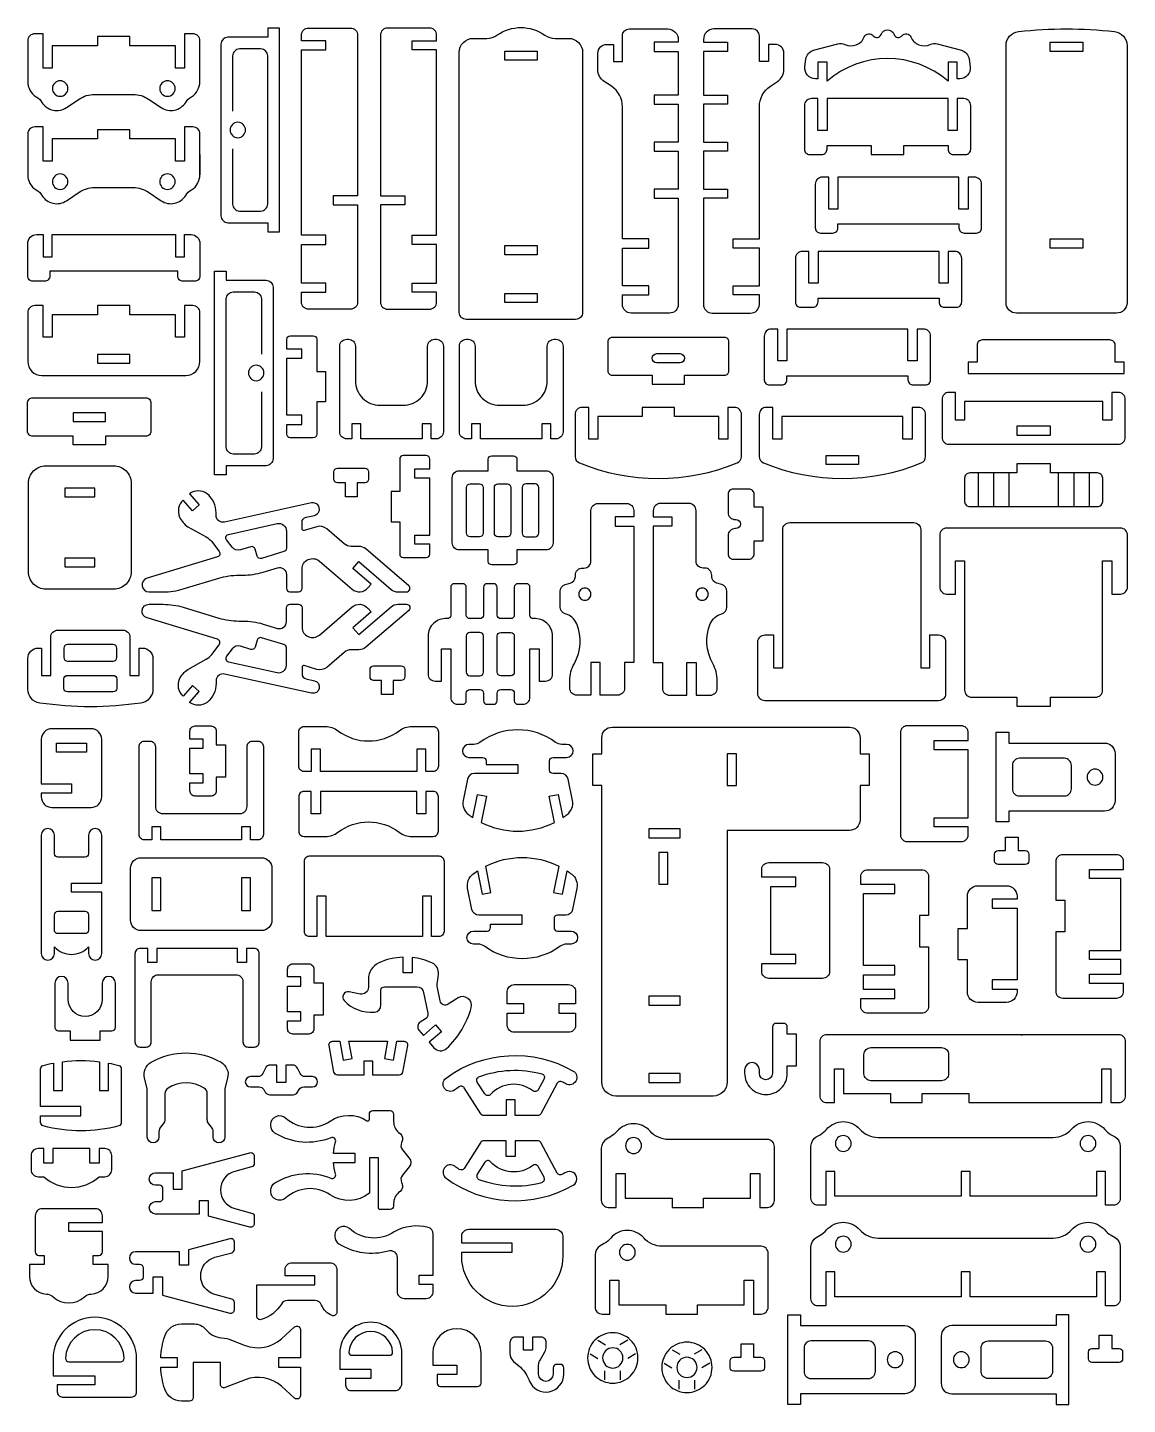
# Model space of a CAD drawing. Extents: x 647.7 to 708.1, y -25.2 to 50.4.
import ezdxf

# ---------------------------------------------------------------- set-up
doc = ezdxf.new("R2010")
doc.units = 0
doc.header["$MEASUREMENT"] = 0
doc.layers.get('DEFPOINTS').update_dxf_attribs({"color": 1, "linetype": 'CONTINUOUS'})
doc.layers.add('KONTUR', color=20, linetype='CONTINUOUS')

msp = doc.modelspace()

# ---------------------------------------------------------------- linework, layer by layer
at = {"layer": 'DEFPOINTS'}
msp.add_lwpolyline([(648.471, 31.306), (656.387, 31.306, 0.414214), (657.156, 32.076), (657.156, 34.757, 0.414214), (656.771, 35.141), (656.317, 35.141), (656.317, 33.416), (655.817, 33.416), (655.817, 34.641), (653.317, 34.641), (653.317, 35.141), (651.541, 35.141), (651.541, 34.641), (649.041, 34.641), (649.041, 33.416), (648.541, 33.416), (648.541, 35.141), (648.086, 35.141, 0.414214), (647.702, 34.757), (647.702, 32.076, 0.414214)], format="xyb", close=True, dxfattribs=at)
at = {"layer": 'KONTUR'}
for points in [[(654.334, 46.478), (655.031, 46.013, 0.422185), (656.379, 46.302, -0.11659), (656.694, 46.613, 0.261966), (657.156, 47.434), (657.156, 49.68, 0.414214), (656.771, 50.065), (656.317, 50.065), (656.317, 48.185), (655.817, 48.185), (655.817, 49.41), (653.317, 49.41), (653.317, 49.91), (651.541, 49.91), (651.541, 49.41), (649.041, 49.41), (649.041, 48.185), (648.541, 48.185), (648.541, 50.065), (648.086, 50.065, 0.414214), (647.702, 49.68), (647.702, 47.434, 0.261966), (648.164, 46.613, -0.11659), (648.479, 46.302, 0.422185), (649.827, 46.013), (650.524, 46.478, -0.147995), (651.377, 46.736), (653.481, 46.736, -0.147995)], [(658.312, 49.491), (658.312, 40.079, 0.414214), (658.697, 39.695), (660.878, 39.695), (660.878, 39.195), (661.519, 39.195), (661.519, 50.375), (660.878, 50.375), (660.878, 49.875), (658.697, 49.875, 0.414214)], [(662.734, 39.004), (662.734, 49.185), (664.072, 49.185), (664.072, 49.685), (662.734, 49.685), (662.734, 49.994, -0.414214), (663.119, 50.379), (665.433, 50.379, -0.414214), (665.818, 49.994), (665.818, 41.179), (664.48, 41.179), (664.48, 40.679), (665.818, 40.679), (665.818, 35.334, -0.414214), (665.433, 34.95), (663.119, 34.95, -0.414214), (662.734, 35.334), (662.734, 35.876), (664.072, 35.876), (664.072, 36.376), (662.734, 36.376), (662.734, 38.504), (664.072, 38.504), (664.072, 39.004)], [(670.156, 39.004), (670.156, 49.185), (668.818, 49.185), (668.818, 49.685), (670.156, 49.685), (670.156, 49.994, 0.414214), (669.771, 50.379), (667.457, 50.379, 0.414214), (667.072, 49.994), (667.072, 41.179), (668.41, 41.179), (668.41, 40.679), (667.072, 40.679), (667.072, 35.334, 0.414214), (667.457, 34.95), (669.771, 34.95, 0.414214), (670.156, 35.334), (670.156, 35.876), (668.818, 35.876), (668.818, 36.376), (670.156, 36.376), (670.156, 38.504), (668.818, 38.504), (668.818, 39.004)], [(671.783, 34.386, -0.414214), (671.398, 34.77), (671.398, 49.045, -0.414214), (672.168, 49.815), (672.916, 49.815, 0.155074), (673.471, 49.991, -0.31779), (676.101, 49.991, 0.155074), (676.657, 49.815), (677.405, 49.815, -0.414214), (678.174, 49.045), (678.174, 34.77, -0.414214), (677.79, 34.386)], [(679.861, 49.482), (679.86, 48.537), (680.36, 48.537), (680.36, 49.949, -0.414214), (680.745, 50.333), (682.852, 50.333, -0.414214), (683.428, 49.756), (683.428, 49.6), (682.109, 49.6), (682.109, 49.1), (683.428, 49.1), (683.428, 46.697), (682.109, 46.697), (682.109, 46.197), (683.428, 46.197), (683.428, 44.121), (682.109, 44.121), (682.109, 43.621), (683.428, 43.621), (683.428, 41.545), (682.109, 41.545), (682.109, 41.045), (683.428, 41.045), (683.428, 35.21, -0.414214), (682.948, 34.73), (680.841, 34.73, -0.414214), (680.36, 35.21), (680.36, 35.737), (681.805, 35.737), (681.805, 36.237), (680.36, 36.237), (680.36, 38.305), (681.805, 38.305), (681.805, 38.805), (680.36, 38.805), (680.36, 46.063, 0.252072), (679.755, 47.186), (679.357, 47.449, -0.252072), (679.011, 48.091), (679.011, 49.002, -0.414214), (679.492, 49.482)], [(688.376, 49.482), (688.377, 48.537), (687.877, 48.537), (687.877, 49.949, 0.414214), (687.492, 50.333), (685.386, 50.333, 0.414214), (684.809, 49.756), (684.809, 49.6), (686.128, 49.6), (686.128, 49.1), (684.809, 49.1), (684.809, 46.697), (686.128, 46.697), (686.128, 46.197), (684.809, 46.197), (684.809, 44.121), (686.128, 44.121), (686.128, 43.621), (684.809, 43.621), (684.809, 41.545), (686.128, 41.545), (686.128, 41.045), (684.809, 41.045), (684.809, 35.21, 0.414214), (685.289, 34.73), (687.396, 34.73, 0.414214), (687.877, 35.21), (687.877, 35.737), (686.432, 35.737), (686.432, 36.237), (687.877, 36.237), (687.877, 38.305), (686.432, 38.305), (686.432, 38.805), (687.877, 38.805), (687.877, 46.063, -0.252072), (688.482, 47.186), (688.88, 47.449, 0.252072), (689.226, 48.091), (689.226, 49.002, 0.414214), (688.745, 49.482)], [(694.559, 50.027, -0.687577), (695.277, 50.027, 0.578369), (695.706, 49.96, -0.567962), (696.197, 49.89, 0.425793), (697.254, 49.482, -0.176453), (697.648, 49.517), (698.975, 49.161, -0.304748), (699.398, 48.676), (699.453, 48.243, -0.451549), (698.881, 47.594), (698.741, 47.594), (698.741, 48.502), (698.241, 48.502), (698.241, 47.461, 0.37485), (691.595, 47.461), (691.595, 48.502), (691.095, 48.502), (691.095, 47.594), (690.955, 47.594, -0.451549), (690.382, 48.243), (690.437, 48.676, -0.304748), (690.86, 49.161), (692.188, 49.517, -0.176453), (692.581, 49.482, 0.425793), (693.639, 49.89, -0.567962), (694.13, 49.96, 0.578369)], [(702.001, 34.73, -0.414214), (701.424, 35.306), (701.424, 49.423, -0.382343), (702.109, 50.188, -0.055069), (707.386, 50.188, -0.382343), (708.07, 49.423), (708.07, 35.306, -0.414214), (707.493, 34.73)], [(649.482, 47.487, 0.414214), (649.056, 47.061, 0.414214), (649.482, 46.635, 0.414214), (649.909, 47.061, 0.414214)], [(655.375, 47.487, 0.414214), (654.949, 47.061, 0.414214), (655.375, 46.635, 0.414214), (655.802, 47.061, 0.414214)], [(691.095, 44.759), (691.095, 46.508), (690.735, 46.508, 0.414214), (690.35, 46.124), (690.35, 43.729, 0.414214), (690.638, 43.44), (691.306, 43.44, 0.414214), (691.595, 43.729), (691.595, 43.94), (694.025, 43.94), (694.025, 43.44), (695.81, 43.44), (695.81, 43.94), (698.241, 43.94), (698.241, 43.729, 0.414214), (698.529, 43.44), (699.197, 43.44, 0.414214), (699.486, 43.729), (699.486, 46.124, 0.414214), (699.101, 46.508), (698.741, 46.508), (698.741, 44.759), (698.241, 44.759), (698.241, 46.508), (691.595, 46.508), (691.595, 44.759)], [(654.334, 41.365), (655.031, 40.901, 0.422185), (656.379, 41.19, -0.11659), (656.694, 41.5, 0.261966), (657.156, 42.322), (657.156, 44.568, 0.414214), (656.771, 44.953), (656.317, 44.953), (656.317, 43.073), (655.817, 43.073), (655.817, 44.298), (653.317, 44.298), (653.317, 44.798), (651.541, 44.798), (651.541, 44.298), (649.041, 44.298), (649.041, 43.073), (648.541, 43.073), (648.541, 44.953), (648.086, 44.953, 0.414214), (647.702, 44.568), (647.702, 42.322, 0.261966), (648.164, 41.5, -0.11659), (648.479, 41.19, 0.422185), (649.827, 40.901), (650.524, 41.365, -0.147995), (651.377, 41.624), (653.481, 41.624, -0.147995)], [(659.239, 45.211, 0.414214), (658.812, 44.785, 0.414214), (659.239, 44.359, 0.414214), (659.665, 44.785, 0.414214)], [(649.482, 42.375, 0.414214), (649.056, 41.949, 0.414214), (649.482, 41.522, 0.414214), (649.909, 41.949, 0.414214)], [(655.375, 42.375, 0.414214), (654.949, 41.949, 0.414214), (655.375, 41.522, 0.414214), (655.802, 41.949, 0.414214)], [(691.693, 40.446), (691.693, 42.195), (691.333, 42.195, 0.414214), (690.948, 41.81), (690.948, 39.415, 0.414214), (691.237, 39.127), (691.904, 39.127, 0.414214), (692.193, 39.415), (692.193, 39.627), (698.839, 39.627), (698.839, 39.415, 0.414214), (699.128, 39.127), (699.795, 39.127, 0.414214), (700.084, 39.415), (700.084, 41.81, 0.414214), (699.699, 42.195), (699.339, 42.195), (699.339, 40.446), (698.839, 40.446), (698.839, 42.195), (692.193, 42.195), (692.193, 40.446)], [(648.628, 36.483), (647.99, 36.483, -0.414214), (647.702, 36.771), (647.702, 38.559, -0.414214), (648.183, 39.039), (648.541, 39.039), (648.541, 37.814), (649.041, 37.814), (649.041, 39.039), (655.817, 39.039), (655.817, 37.814), (656.317, 37.814), (656.317, 39.039), (656.675, 39.039, -0.414214), (657.156, 38.559), (657.156, 36.771, -0.414214), (656.867, 36.483), (656.23, 36.483, -0.414214), (655.941, 36.771), (655.941, 37.035), (648.917, 37.035), (648.917, 36.771, -0.414214)], [(690.602, 36.374), (690.602, 38.123), (690.242, 38.123, 0.414214), (689.857, 37.738), (689.857, 35.343, 0.414214), (690.145, 35.055), (690.813, 35.055, 0.414214), (691.102, 35.343), (691.102, 35.555), (697.748, 35.555), (697.748, 35.343, 0.414214), (698.037, 35.055), (698.704, 35.055, 0.414214), (698.993, 35.343), (698.993, 37.738, 0.414214), (698.608, 38.123), (698.248, 38.123), (698.248, 36.374), (697.748, 36.374), (697.748, 38.123), (691.102, 38.123), (691.102, 36.374)], [(661.172, 36.153), (661.172, 26.742, -0.414214), (660.788, 26.357), (658.607, 26.357), (658.607, 25.857), (657.966, 25.857), (657.966, 37.037), (658.607, 37.037), (658.607, 36.537), (660.788, 36.537, -0.414214)], [(661.925, 32.252), (662.75, 32.252), (662.75, 32.752), (661.925, 32.752), (661.925, 33.294, -0.414214), (662.117, 33.486), (663.384, 33.486, -0.414214), (663.576, 33.294), (663.576, 31.52), (664.052, 31.52), (664.052, 29.855), (663.576, 29.855), (663.576, 28.082, -0.414214), (663.384, 27.889), (662.117, 27.889, -0.414214), (661.925, 28.082), (661.925, 28.623), (662.75, 28.623), (662.75, 29.123), (661.925, 29.123)], [(664.833, 32.915, -0.414214), (665.218, 33.3), (665.313, 33.3, -0.414214), (665.698, 32.915), (665.698, 31.016, 0.414214), (667.044, 29.67), (668.315, 29.67, 0.414214), (669.661, 31.016), (669.661, 32.915, -0.414214), (670.046, 33.3), (670.141, 33.3, -0.414214), (670.526, 32.915), (670.526, 28.215, -0.414214), (670.141, 27.831), (669.861, 27.831), (669.861, 28.657), (669.361, 28.657), (669.361, 27.831), (665.998, 27.831), (665.998, 28.657), (665.498, 28.657), (665.498, 27.831), (665.218, 27.831, -0.414214), (664.833, 28.215)], [(671.404, 32.915, -0.414214), (671.788, 33.3), (671.884, 33.3, -0.414214), (672.268, 32.915), (672.268, 31.016, 0.414214), (673.614, 29.67), (674.885, 29.67, 0.414214), (676.231, 31.016), (676.231, 32.915, -0.414214), (676.616, 33.3), (676.711, 33.3, -0.414214), (677.096, 32.915), (677.096, 28.215, -0.414214), (676.711, 27.831), (676.431, 27.831), (676.431, 28.657), (675.931, 28.657), (675.931, 27.831), (672.569, 27.831), (672.569, 28.657), (672.069, 28.657), (672.069, 27.831), (671.788, 27.831, -0.414214), (671.404, 28.215)], [(679.559, 31.558, 0.414214), (679.79, 31.328), (681.99, 31.328), (681.99, 30.828), (683.775, 30.828), (683.775, 31.328), (685.975, 31.328, 0.414214), (686.206, 31.558), (686.206, 33.165, 0.414214), (685.975, 33.396), (679.79, 33.396, 0.414214), (679.559, 33.165)], [(688.892, 32.108), (688.892, 33.857), (688.532, 33.857, 0.414214), (688.148, 33.473), (688.148, 31.078, 0.414214), (688.436, 30.789), (689.104, 30.789, 0.414214), (689.392, 31.078), (689.392, 31.289), (696.039, 31.289), (696.039, 31.078, 0.414214), (696.327, 30.789), (696.995, 30.789, 0.414214), (697.283, 31.078), (697.283, 33.473, 0.414214), (696.899, 33.857), (696.539, 33.857), (696.539, 32.108), (696.039, 32.108), (696.039, 33.857), (689.392, 33.857), (689.392, 32.108)], [(682.24, 32.506), (683.525, 32.506, -1), (683.525, 32.006), (682.24, 32.006, -1)], [(699.835, 32.045), (699.336, 32.045), (699.336, 31.41), (707.917, 31.41), (707.917, 32.045), (707.417, 32.045), (707.417, 32.969, 0.414214), (707.128, 33.257), (700.124, 33.257, 0.414214), (699.836, 32.969)], [(660.246, 31.873, 0.414214), (659.82, 31.447, 0.414214), (660.246, 31.021, 0.414214), (660.673, 31.447, 0.414214)], [(698.293, 27.531), (707.587, 27.531, 0.414214), (707.972, 27.916), (707.972, 29.994, 0.414214), (707.587, 30.378), (707.231, 30.378), (707.231, 28.852), (706.731, 28.852), (706.731, 29.878), (699.149, 29.878), (699.149, 28.852), (698.649, 28.852), (698.649, 30.378), (698.293, 30.378, 0.414214), (697.908, 29.994), (697.908, 27.916, 0.414214)], [(651.966, 27.494), (650.19, 27.494), (650.19, 27.969), (647.979, 27.969, -0.414214), (647.691, 28.258), (647.691, 29.796, -0.414214), (647.979, 30.085), (654.178, 30.085, -0.414214), (654.466, 29.796), (654.466, 28.258, -0.414214), (654.178, 27.969), (651.966, 27.969)], [(683.222, 29.053), (683.222, 29.553), (681.436, 29.553), (681.436, 29.053), (679.006, 29.053), (679.006, 27.804), (678.506, 27.804), (678.506, 29.553), (678.146, 29.553, 0.414214), (677.761, 29.168), (677.761, 26.861, 0.305092), (678.001, 26.505, 0.195594), (686.657, 26.505, 0.305092), (686.897, 26.861), (686.897, 29.168, 0.414214), (686.512, 29.553), (686.152, 29.553), (686.152, 27.804), (685.652, 27.804), (685.652, 29.053)], [(688.11, 26.505, 0.195594), (696.767, 26.505, 0.305092), (697.006, 26.861), (697.006, 29.168, 0.414214), (696.622, 29.553), (696.262, 29.553), (696.262, 27.804), (695.762, 27.804), (695.762, 29.053), (689.115, 29.053), (689.115, 27.804), (688.615, 27.804), (688.615, 29.553), (688.255, 29.553, 0.414214), (687.871, 29.168), (687.871, 26.861, 0.305092)], [(669.778, 25.678), (668.952, 25.678), (668.952, 26.178), (669.778, 26.178), (669.778, 26.719, 0.414214), (669.586, 26.912), (668.319, 26.912, 0.414214), (668.127, 26.719), (668.127, 24.946), (667.651, 24.946), (667.651, 23.281), (668.127, 23.281), (668.127, 21.507, 0.414214), (668.319, 21.315), (669.586, 21.315, 0.414214), (669.778, 21.507), (669.778, 22.049), (668.952, 22.049), (668.952, 22.549), (669.778, 22.549)], [(673.184, 20.912, -0.414214), (672.992, 21.104), (672.992, 21.731), (671.398, 21.731, -0.414214), (671.013, 22.115), (671.013, 25.698, -0.414214), (671.398, 26.083), (672.992, 26.083), (672.992, 26.709, -0.414214), (673.184, 26.902), (674.376, 26.902, -0.414214), (674.569, 26.709), (674.569, 26.083), (676.163, 26.083, -0.414214), (676.548, 25.698), (676.548, 22.115, -0.414214), (676.163, 21.731), (674.569, 21.731), (674.569, 21.104, -0.414214), (674.376, 20.912)], [(706.442, 24.108, 0.414214), (706.731, 24.397), (706.731, 25.667, 0.414214), (706.442, 25.956), (703.868, 25.956), (703.868, 26.456), (702.012, 26.456), (702.012, 25.956), (699.438, 25.956, 0.414214), (699.149, 25.667), (699.149, 24.397, 0.414214), (699.438, 24.108)], [(652.422, 26.351, -0.414214), (653.384, 25.389), (653.384, 20.541, -0.414214), (652.422, 19.58), (648.703, 19.58, -0.414214), (647.741, 20.541), (647.741, 25.389, -0.414214), (648.703, 26.351)], [(665.788, 25.417), (665.788, 24.65), (665.146, 24.65), (665.146, 25.417), (664.707, 25.417, -0.414214), (664.515, 25.609), (664.515, 26.023, -0.414214), (664.707, 26.215), (666.227, 26.215, -0.414214), (666.419, 26.023), (666.419, 25.609, -0.414214), (666.227, 25.417)], [(658.043, 23.766, 0.224783), (657.549, 24.815, 0.332024), (656.59, 24.815), (657.12, 24.213), (656.745, 23.883), (656.232, 24.464, 0.318462), (656.04, 23.535, 0.133666), (656.488, 23.007), (657.506, 22.446, -0.10459), (657.807, 22.186), (658.214, 21.652, -0.522753), (658.116, 21.351), (654.255, 20.182, 0.862777), (654.366, 19.429), (655.131, 19.429, 0.073666), (656.246, 19.594), (658.187, 20.182, -0.073666), (659.302, 20.347), (659.512, 20.347, 0.073666), (660.627, 20.512), (661.413, 20.75, -0.503235), (661.909, 20.382), (661.909, 19.621, 0.414214), (662.101, 19.429), (662.57, 19.429, 0.414214), (662.763, 19.621), (662.763, 20.68, -0.640772), (663.715, 21.118), (665.512, 19.578, 0.414214), (666.383, 19.645), (666.559, 19.85), (665.552, 20.714), (665.877, 21.094), (667.657, 19.568, 0.179039), (668.033, 19.429), (668.497, 19.429, 0.696297), (668.622, 19.767), (666.264, 21.789, 0.179039), (665.888, 21.928), (665.455, 21.928, -0.179039), (665.079, 22.067), (664.118, 22.891, 0.256082), (663.575, 23.005), (662.887, 22.796, -0.503235), (662.763, 22.888), (662.763, 23.247, -0.35181), (662.989, 23.529), (663.443, 23.629, 1), (663.291, 24.314), (658.511, 23.256, -0.479498), (658.043, 23.632)], [(671.8, 25.166, -0.414214), (671.993, 25.358), (672.513, 25.358, -0.414214), (672.706, 25.166), (672.706, 22.648, -0.414214), (672.513, 22.456), (671.993, 22.456, -0.414214), (671.8, 22.648)], [(673.328, 22.648), (673.328, 25.166, -0.414214), (673.52, 25.358), (674.041, 25.358, -0.414214), (674.233, 25.166), (674.233, 22.648, -0.414214), (674.041, 22.456), (673.52, 22.456, -0.414214)], [(675.76, 25.166, 0.414214), (675.568, 25.358), (675.047, 25.358, 0.414214), (674.855, 25.166), (674.855, 22.648, 0.414214), (675.047, 22.456), (675.568, 22.456, 0.414214), (675.76, 22.648)], [(686.543, 22.901, 0.414214), (686.159, 22.516), (686.159, 21.515, 0.414214), (686.447, 21.227), (687.302, 21.227, 0.414214), (687.59, 21.515), (687.59, 22.223), (688.09, 22.223), (688.09, 24.079), (687.59, 24.079), (687.59, 24.787, 0.414214), (687.302, 25.075), (686.447, 25.075, 0.414214), (686.159, 24.787), (686.159, 23.786, 0.414214), (686.543, 23.401), (686.587, 23.401, -1), (686.587, 22.901)], [(676.936, 19.461, -0.339454), (677.221, 19.833), (677.49, 19.905, 0.339454), (677.775, 20.276), (677.775, 20.351, -0.414214), (678.16, 20.736), (678.248, 20.736, 0.414214), (678.633, 21.121), (678.633, 23.896, -0.414214), (679.017, 24.281), (680.596, 24.281, -0.414214), (680.98, 23.896), (680.98, 23.54), (679.954, 23.54), (679.954, 23.04), (680.98, 23.04), (680.98, 15.561), (680.48, 15.561), (680.48, 14.145, -0.414214), (680.096, 13.76), (679.133, 13.76), (679.133, 15.561), (678.633, 15.561), (678.633, 13.76), (677.855, 13.76, -0.414214), (677.47, 14.145), (677.47, 14.555, -0.129433), (677.719, 15.502, 0.231132), (677.851, 17.669, 0.231026), (677.218, 18.227, -0.33747), (676.936, 18.598)], [(686.099, 19.461, 0.339454), (685.814, 19.833), (685.545, 19.905, -0.339454), (685.26, 20.276), (685.26, 20.351, 0.414214), (684.876, 20.736), (684.787, 20.736, -0.414214), (684.402, 21.121), (684.402, 23.896, 0.414214), (684.018, 24.281), (682.44, 24.281, 0.414214), (682.055, 23.896), (682.055, 23.54), (683.081, 23.54), (683.081, 23.04), (682.055, 23.04), (682.055, 15.561), (682.555, 15.561), (682.555, 14.145, 0.414214), (682.94, 13.76), (683.902, 13.76), (683.902, 15.561), (684.402, 15.561), (684.402, 13.76), (685.181, 13.76, 0.414214), (685.565, 14.145), (685.565, 14.555, 0.129433), (685.316, 15.502, -0.231132), (685.184, 17.669, -0.231026), (685.817, 18.227, 0.33747), (686.099, 18.598)], [(658.726, 22.586), (661.395, 23.176, -0.479498), (661.909, 22.763), (661.909, 21.823, -0.330464), (661.772, 21.639), (660.541, 21.266, -0.414214), (660.301, 21.394), (660.185, 21.777, 0.414214), (659.945, 21.905), (659.378, 21.734, -0.313411), (658.919, 21.882), (658.615, 22.282, -0.547347)], [(698.107, 16.683), (698.107, 13.836, -0.414214), (697.723, 13.451), (688.179, 13.451, -0.414214), (687.794, 13.836), (687.794, 16.683, -0.414214), (688.179, 17.068), (688.66, 17.068), (688.66, 15.252), (689.16, 15.252), (689.16, 22.846, -0.414214), (689.545, 23.23), (696.357, 23.23, -0.414214), (696.741, 22.846), (696.741, 15.252), (697.241, 15.252), (697.241, 17.068), (697.723, 17.068, -0.414214)], [(703.864, 13.149), (703.864, 13.649), (706.342, 13.649, 0.414214), (706.727, 14.033), (706.727, 21.127), (707.227, 21.127), (707.227, 19.311), (707.708, 19.311, 0.414214), (708.093, 19.696), (708.093, 22.543, 0.414214), (707.708, 22.928), (698.164, 22.928, 0.414214), (697.78, 22.543), (697.78, 19.696, 0.414214), (698.164, 19.311), (698.646, 19.311), (698.646, 21.127), (699.146, 21.127), (699.146, 14.033, 0.414214), (699.53, 13.649), (702.009, 13.649), (702.009, 13.149)], [(671.978, 17.962, -0.414214), (671.786, 18.154), (671.786, 19.687, 0.414214), (671.593, 19.879), (671.12, 19.879, 0.414214), (670.928, 19.687), (670.928, 18.151, -0.437062), (670.721, 17.959, 0.437062), (669.685, 17), (669.685, 14.914, 0.414214), (670.069, 14.53), (670.428, 14.53), (670.428, 16.294), (670.928, 16.294), (670.928, 13.641, 0.414214), (671.313, 13.256), (671.593, 13.256, 0.414214), (671.786, 13.448), (671.786, 13.873, -0.414214), (671.978, 14.066), (672.532, 14.066, -0.414214), (672.725, 13.873), (672.725, 13.448, 0.414214), (672.917, 13.256), (673.291, 13.256, 0.414214), (673.484, 13.448), (673.484, 13.873, -0.414214), (673.676, 14.066), (674.23, 14.066, -0.414214), (674.422, 13.873), (674.422, 13.448, 0.414214), (674.615, 13.256), (674.896, 13.256, 0.414214), (675.28, 13.641), (675.28, 16.294), (675.78, 16.294), (675.78, 14.53), (676.139, 14.53, 0.414214), (676.523, 14.914), (676.523, 17, 0.437062), (675.487, 17.959, -0.437062), (675.28, 18.151), (675.28, 19.687, 0.414214), (675.088, 19.879), (674.615, 19.879, 0.414214), (674.422, 19.687), (674.422, 18.154, -0.414214), (674.23, 17.962), (673.676, 17.962, -0.414214), (673.484, 18.154), (673.484, 19.687, 0.414214), (673.291, 19.879), (672.917, 19.879, 0.414214), (672.725, 19.687), (672.725, 18.154, -0.414214), (672.532, 17.962)], [(678.298, 19.637, 0.414214), (677.963, 19.302, 0.414214), (678.298, 18.966, 0.414214), (678.633, 19.302, 0.414214)], [(684.738, 19.637, 0.414214), (684.402, 19.302, 0.414214), (684.738, 18.966, 0.414214), (685.073, 19.302, 0.414214)], [(658.043, 14.411, -0.224783), (657.549, 13.363, -0.332024), (656.59, 13.363), (657.12, 13.964), (656.745, 14.294), (656.232, 13.713, -0.318462), (656.04, 14.643, -0.133666), (656.488, 15.17), (657.506, 15.731, 0.10459), (657.807, 15.991), (658.214, 16.526, 0.522753), (658.116, 16.826), (654.255, 17.996, -0.862777), (654.366, 18.748), (655.131, 18.748, -0.073666), (656.246, 18.583), (658.187, 17.995, 0.073666), (659.302, 17.83), (659.512, 17.83, -0.073666), (660.627, 17.665), (661.413, 17.427, 0.503235), (661.909, 17.795), (661.909, 18.556, -0.414214), (662.101, 18.748), (662.57, 18.748, -0.414214), (662.763, 18.556), (662.763, 17.498, 0.640772), (663.715, 17.06), (665.512, 18.6, -0.414214), (666.383, 18.533), (666.559, 18.327), (665.552, 17.463), (665.877, 17.084), (667.657, 18.609, -0.179039), (668.033, 18.748), (668.497, 18.748, -0.696297), (668.622, 18.41), (666.264, 16.388, -0.179039), (665.888, 16.249), (665.455, 16.249, 0.179039), (665.079, 16.11), (664.118, 15.286, -0.256082), (663.575, 15.172), (662.887, 15.381, 0.503235), (662.763, 15.289), (662.763, 14.93, 0.35181), (662.989, 14.648), (663.443, 14.548, -1), (663.291, 13.864), (658.511, 14.921, 0.479498), (658.043, 14.545)], [(648.965, 14.845), (648.965, 16.941, -0.414214), (649.35, 17.326), (652.933, 17.326, -0.414214), (653.317, 16.941), (653.317, 14.845), (653.817, 14.845), (653.817, 16.346), (653.999, 16.346, -0.414214), (654.576, 15.769), (654.576, 14.089, -0.371951), (653.919, 13.328, -0.073339), (648.364, 13.328, -0.371951), (647.707, 14.089), (647.707, 15.769, -0.414214), (648.284, 16.346), (648.465, 16.346), (648.465, 14.845)], [(658.726, 15.591), (661.395, 15.001, 0.479498), (661.909, 15.414), (661.909, 16.354, 0.330464), (661.772, 16.538), (660.541, 16.911, 0.414214), (660.301, 16.783), (660.185, 16.4, -0.414214), (659.945, 16.272), (659.378, 16.444, 0.313411), (658.919, 16.295), (658.615, 15.895, 0.547347)], [(671.786, 15.017, 0.414214), (671.978, 14.825), (672.532, 14.825, 0.414214), (672.725, 15.017), (672.725, 17.011, 0.414214), (672.532, 17.203), (671.978, 17.203, 0.414214), (671.786, 17.011)], [(674.23, 17.203, -0.414214), (674.422, 17.011), (674.422, 15.017, -0.414214), (674.23, 14.825), (673.676, 14.825, -0.414214), (673.484, 15.017), (673.484, 17.011, -0.414214), (673.676, 17.203)], [(649.882, 16.538, 0.414214), (649.69, 16.346), (649.69, 15.825, 0.414214), (649.882, 15.633), (652.4, 15.633, 0.414214), (652.593, 15.825), (652.593, 16.346, 0.414214), (652.4, 16.538)], [(667.771, 14.566), (667.771, 13.799), (667.13, 13.799), (667.13, 14.566), (666.69, 14.566, -0.414214), (666.498, 14.758), (666.498, 15.172, -0.414214), (666.69, 15.364), (668.21, 15.364, -0.414214), (668.403, 15.172), (668.403, 14.758, -0.414214), (668.21, 14.566)], [(652.4, 13.94), (649.882, 13.94, -0.414214), (649.69, 14.133), (649.69, 14.653, -0.414214), (649.882, 14.845), (652.4, 14.845, -0.414214), (652.593, 14.653), (652.593, 14.133, -0.414214)], [(649.023, 7.596), (651.187, 7.596, 0.414214), (651.764, 8.173), (651.764, 11.337, 0.414214), (651.187, 11.914), (649.023, 11.914, 0.414214), (648.446, 11.337), (648.446, 8.884), (650.105, 8.884), (650.105, 8.384), (648.446, 8.384), (648.446, 8.173, 0.414214)], [(657.332, 9.439), (656.609, 9.439), (656.609, 10.849), (657.332, 10.849), (657.332, 11.349), (656.609, 11.349), (656.609, 11.781, -0.414214), (656.897, 12.07), (657.766, 12.07, -0.414214), (658.055, 11.781), (658.055, 11.035), (658.555, 11.035), (658.555, 9.254), (658.055, 9.254), (658.055, 8.507, -0.414214), (657.766, 8.219), (656.897, 8.219, -0.414214), (656.609, 8.507), (656.609, 8.939), (657.332, 8.939)], [(662.874, 12.037), (664.044, 12.037, -0.16263), (664.737, 11.805, 0.334097), (668.099, 11.805, -0.16263), (668.793, 12.037), (669.963, 12.037, -0.414214), (670.251, 11.748), (670.251, 9.856, -0.414214), (669.963, 9.568), (669.563, 9.568), (669.563, 10.802), (669.063, 10.802), (669.063, 9.568), (663.773, 9.568), (663.773, 10.802), (663.273, 10.802), (663.273, 9.568), (662.874, 9.568, -0.414214), (662.585, 9.856), (662.585, 11.748, -0.414214)], [(676.625, 6.772), (676.334, 8.214), (676.824, 8.313), (677.082, 7.037, 0.016944), (677.328, 7.213, 0.286808), (677.615, 7.976), (677.378, 9.15, 0.357001), (677.001, 9.458), (676.549, 9.458, -0.414214), (676.357, 9.65), (676.357, 10.145, -0.414214), (676.549, 10.337), (677.296, 10.337, 1), (677.296, 11.054), (677.036, 11.054, -0.161246), (676.692, 11.168, 0.331101), (672.537, 11.168, -0.161246), (672.193, 11.054), (671.933, 11.054, 1), (671.933, 10.337), (672.68, 10.337, -0.414214), (672.872, 10.145), (672.872, 9.958), (674.615, 9.958), (674.615, 9.458), (672.228, 9.458, 0.357001), (671.851, 9.15), (671.614, 7.976, 0.286808), (671.901, 7.213, 0.016944), (672.148, 7.037), (672.405, 8.313), (672.895, 8.214), (672.604, 6.772, 0.237707)], [(686.116, -7.476, -0.414214), (685.347, -8.246), (679.998, -8.246, -0.414214), (679.228, -7.476), (679.228, 8.803), (678.728, 8.803), (678.728, 10.531), (679.228, 10.531), (679.228, 11.425, -0.414214), (679.805, 12.002), (692.832, 12.002, -0.414214), (693.409, 11.425), (693.409, 10.531), (693.909, 10.531), (693.909, 8.803), (693.409, 8.803), (693.409, 6.909, -0.414214), (692.832, 6.332), (686.116, 6.332)], [(698.847, 7.028), (699.347, 7.028), (699.347, 10.767), (698.847, 10.767), (697.484, 10.767), (697.484, 11.267), (699.347, 11.267), (699.347, 11.692, 0.414214), (698.962, 12.077), (696.006, 12.077, 0.414214), (695.621, 11.692), (695.621, 6.103, 0.414214), (696.006, 5.719), (698.962, 5.719, 0.414214), (699.347, 6.103), (699.347, 6.528), (697.484, 6.528), (697.484, 7.028)], [(706.836, 7.392), (701.577, 7.392), (701.577, 6.805), (700.889, 6.805), (700.889, 11.719), (701.577, 11.719), (701.577, 11.131), (706.836, 11.131, -0.414214), (707.413, 10.554), (707.413, 7.969, -0.414214)], [(654.102, 5.817, -0.414214), (653.814, 6.106), (653.814, 10.944, -0.414214), (654.102, 11.233), (654.423, 11.233, -0.414214), (654.711, 10.944), (654.711, 7.648, 0.414214), (655.096, 7.263), (659.359, 7.263, 0.414214), (659.744, 7.648), (659.744, 10.944, -0.414214), (660.032, 11.233), (660.353, 11.233, -0.414214), (660.642, 10.944), (660.642, 6.106, -0.414214), (660.353, 5.817), (659.938, 5.817), (659.938, 6.54), (659.438, 6.54), (659.438, 5.817), (655.017, 5.817), (655.017, 6.54), (654.517, 6.54), (654.517, 5.817)], [(705.011, 8.614), (705.011, 9.91, 0.414214), (704.627, 10.294), (702.162, 10.294, 0.414214), (701.777, 9.91), (701.777, 8.614, 0.414214), (702.162, 8.229), (704.627, 8.229, 0.414214)], [(706.31, 9.698, 0.414214), (705.873, 9.262, 0.414214), (706.31, 8.825, 0.414214), (706.746, 9.262, 0.414214)], [(662.874, 6.005), (664.044, 6.005, 0.16263), (664.737, 6.236, -0.334097), (668.099, 6.236, 0.16263), (668.793, 6.005), (669.963, 6.005, 0.414214), (670.251, 6.293), (670.251, 8.185, 0.414214), (669.963, 8.474), (669.563, 8.474), (669.563, 7.239), (669.063, 7.239), (669.063, 8.474), (663.773, 8.474), (663.773, 7.239), (663.273, 7.239), (663.273, 8.474), (662.874, 8.474, 0.414214), (662.585, 8.185), (662.585, 6.293, 0.414214)], [(651.043, 6.071), (651.043, 5.055, -0.414214), (650.851, 4.863), (649.359, 4.863, -0.414214), (649.166, 5.055), (649.166, 6.071, 1), (648.446, 6.071), (648.446, -0.42, 1), (649.166, -0.42), (649.166, -0.06, 0.435619), (651.043, -0.06), (651.043, -0.42, 1), (651.764, -0.42), (651.764, 2.943), (650.105, 2.943), (650.105, 3.443), (651.764, 3.443), (651.764, 6.071, 1)], [(700.992, 5.228), (701.394, 5.228), (701.394, 5.96), (702.082, 5.96), (702.082, 5.228), (702.484, 5.228, -0.414214), (702.676, 5.036), (702.676, 4.654, -0.414214), (702.484, 4.462), (700.992, 4.462, -0.414214), (700.8, 4.654), (700.8, 5.036, -0.414214)], [(653.347, 4.261, -0.414214), (653.924, 4.838), (660.532, 4.838, -0.414214), (661.109, 4.261), (661.109, 1.409, -0.414214), (660.532, 0.833), (653.924, 0.833, -0.414214), (653.347, 1.409)], [(663.583, 2.718), (663.583, 0.502), (663.183, 0.502, -0.414214), (662.895, 0.791), (662.895, 4.645, -0.414214), (663.183, 4.934), (670.272, 4.934, -0.414214), (670.561, 4.645), (670.561, 0.791, -0.414214), (670.272, 0.502), (669.873, 0.502), (669.873, 2.718), (669.373, 2.718), (669.373, 0.502), (664.083, 0.502), (664.083, 2.718)], [(676.87, 4.372), (676.579, 2.93), (677.069, 2.831), (677.326, 4.107, -0.016944), (677.573, 3.932, -0.286808), (677.86, 3.168), (677.623, 1.995, -0.357001), (677.246, 1.686), (676.794, 1.686, 0.414214), (676.602, 1.494), (676.602, 1, 0.414214), (676.794, 0.807), (677.541, 0.807, -1), (677.541, 0.09), (677.281, 0.09, 0.161246), (676.937, -0.024, -0.331101), (672.782, -0.024, 0.161246), (672.438, 0.09), (672.178, 0.09, -1), (672.178, 0.807), (672.925, 0.807, 0.414214), (673.117, 1), (673.117, 1.186), (674.859, 1.186), (674.859, 1.686), (672.473, 1.686, -0.357001), (672.096, 1.995), (671.859, 3.168, -0.286808), (672.146, 3.932, -0.016944), (672.392, 4.107), (672.65, 2.831), (673.14, 2.93), (672.849, 4.372, -0.237707)], [(689.012, -0.477), (688.512, -0.477), (688.512, 3.262), (689.012, 3.262), (689.874, 3.262), (689.874, 3.762), (688.012, 3.762), (688.012, 4.187, -0.414214), (688.396, 4.571), (691.352, 4.571, -0.414214), (691.737, 4.187), (691.737, -1.402, -0.414214), (691.352, -1.787), (688.396, -1.787, -0.414214), (688.012, -1.402), (688.012, -0.977), (689.874, -0.977), (689.874, -0.477)], [(706.016, -0.758), (706.016, -0.258), (707.737, -0.258), (707.737, 3.693), (706.879, 3.693), (706.016, 3.693), (706.016, 4.193), (707.879, 4.193), (707.879, 4.618, 0.414214), (707.494, 5.002), (704.538, 5.002, 0.414214), (704.153, 4.618), (704.153, 2.499), (704.653, 2.499), (704.653, 0.771), (704.153, 0.771), (704.153, -2.488, 0.414214), (704.538, -2.872), (707.494, -2.872, 0.414214), (707.879, -2.488), (707.879, -2.063), (706.016, -2.063), (706.016, -1.563), (706.879, -1.563), (707.737, -1.563), (707.737, -0.758)], [(695.311, -1.587), (695.311, -1.087), (693.59, -1.087), (693.59, 2.864), (694.448, 2.864), (695.311, 2.864), (695.311, 3.364), (693.448, 3.364), (693.448, 3.789, -0.414214), (693.832, 4.173), (696.789, 4.173, -0.414214), (697.173, 3.789), (697.173, 1.67), (696.673, 1.67), (696.673, -0.058), (697.173, -0.058), (697.173, -3.317, -0.414214), (696.789, -3.701), (693.832, -3.701, -0.414214), (693.448, -3.317), (693.448, -2.892), (695.311, -2.892), (695.311, -2.392), (694.448, -2.392), (693.59, -2.392), (693.59, -1.587)], [(699.304, 2.718, -0.414214), (699.881, 3.295), (701.453, 3.295, -0.414214), (702.03, 2.718), (702.03, 2.562), (700.667, 2.562), (700.667, 2.062), (702.03, 2.062), (702.03, -1.875), (700.667, -1.875), (700.667, -2.375), (702.03, -2.375), (702.03, -2.531, -0.414214), (701.453, -3.108), (699.881, -3.108, -0.414214), (699.304, -2.531), (699.304, -0.771), (698.804, -0.771), (698.804, 0.957), (699.304, 0.957)], [(649.359, 0.67, -0.414214), (649.166, 0.863), (649.166, 1.701, -0.414214), (649.359, 1.893), (650.851, 1.893, -0.414214), (651.043, 1.701), (651.043, 0.863, -0.414214), (650.851, 0.67)], [(653.876, -0.144, 0.414214), (653.588, -0.433), (653.588, -5.271, 0.414214), (653.876, -5.56), (654.197, -5.56, 0.414214), (654.485, -5.271), (654.485, -1.975, -0.414214), (654.87, -1.59), (659.133, -1.59, -0.414214), (659.518, -1.975), (659.518, -5.271, 0.414214), (659.806, -5.56), (660.127, -5.56, 0.414214), (660.416, -5.271), (660.416, -0.433, 0.414214), (660.127, -0.144), (659.712, -0.144), (659.712, -0.925), (659.212, -0.925), (659.212, -0.144), (654.791, -0.144), (654.791, -0.925), (654.291, -0.925), (654.291, -0.144)], [(670.253, -1.551, 0.327736), (669.926, -0.952, 0.082502), (668.815, -0.642), (668.815, -1.485), (668.315, -1.485), (668.315, -0.624, 0.098873), (666.974, -0.941, 0.293434), (666.413, -1.815), (666.413, -2.269, -0.470319), (665.956, -2.647), (665.345, -2.531, 0.725517), (665.08, -3.011, 0.232505), (666.745, -3.641, 0.386628), (667.093, -3.259), (667.093, -2.44, -0.414214), (667.286, -2.247), (669.066, -2.247, -0.356602), (669.443, -2.555), (669.676, -3.703, -0.310333), (669.548, -4.003), (669.249, -4.194, 0.45464), (669.184, -4.624), (669.43, -4.915), (670.101, -4.345), (670.425, -4.726), (669.754, -5.296), (670.009, -5.596, 0.429009), (670.705, -5.635, 0.137809), (672.054, -3.398, 0.686905), (671.332, -2.865), (670.789, -3.212, -0.526329), (670.351, -3.026), (670.205, -2.31, -0.083534), (670.195, -1.991)], [(662.694, -3.621), (661.971, -3.621), (661.971, -2.211), (662.694, -2.211), (662.694, -1.711), (661.971, -1.711), (661.971, -1.279, -0.414214), (662.26, -0.99), (663.129, -0.99, -0.414214), (663.417, -1.279), (663.417, -2.025), (663.917, -2.025), (663.917, -3.807), (663.417, -3.807), (663.417, -4.553, -0.414214), (663.129, -4.842), (662.26, -4.842, -0.414214), (661.971, -4.553), (661.971, -4.121), (662.694, -4.121)], [(649.918, -2.938), (649.918, -2.042, 1), (649.198, -2.042), (649.198, -4.478, 0.414214), (649.39, -4.671), (650.027, -4.671), (650.027, -5.171), (651.686, -5.171), (651.686, -4.671), (652.323, -4.671, 0.414214), (652.516, -4.478), (652.516, -2.042, 1), (651.795, -2.042), (651.795, -2.938, -1)], [(677.401, -4.748), (674.42, -4.748, -0.414214), (674.035, -4.364), (674.035, -3.69), (674.953, -3.69), (674.953, -3.19), (674.035, -3.19), (674.035, -2.516, -0.414214), (674.42, -2.132), (677.401, -2.132, -0.414214), (677.786, -2.516), (677.786, -3.19), (676.868, -3.19), (676.868, -3.69), (677.786, -3.69), (677.786, -4.364, -0.414214)], [(687.881, -6.818, 1), (687.068, -6.818), (687.068, -6.993, 0.414214), (688.24, -8.166, 0.414214), (689.413, -6.993), (689.413, -6.586), (689.913, -6.586), (689.913, -4.858), (689.413, -4.858), (689.413, -4.45, 0.414214), (689.22, -4.258), (688.792, -4.258, 0.414214), (688.6, -4.45), (688.6, -6.993, -1), (687.881, -6.993)], [(668.289, -6.936, -0.361445), (668.1, -7.094), (666.655, -7.094), (666.655, -6.332), (666.155, -6.332), (666.155, -7.094), (664.709, -7.094, -0.361445), (664.52, -6.936), (664.248, -5.47, -0.469028), (664.437, -5.243), (664.835, -5.243), (665.026, -6.274), (665.518, -6.183), (665.343, -5.243), (667.466, -5.243), (667.292, -6.183), (667.783, -6.274), (667.975, -5.243), (668.372, -5.243, -0.469028), (668.561, -5.47)], [(695.082, -8.108), (695.082, -8.608), (696.81, -8.608), (696.81, -8.108), (699.39, -8.108), (699.39, -8.608), (704.243, -8.608), (706.683, -8.608), (706.683, -6.745), (707.183, -6.745), (707.183, -8.608), (707.608, -8.608, 0.414214), (707.993, -8.223), (707.993, -5.267, 0.414214), (707.608, -4.883), (691.577, -4.883, 0.414214), (691.193, -5.267), (691.193, -8.223, 0.414214), (691.577, -8.608), (692.002, -8.608), (692.002, -6.745), (692.502, -6.745), (692.502, -8.108)], [(654.476, -6.396, -0.267035), (658.316, -6.396, -0.33993), (658.676, -7.262), (658.524, -7.827), (658.524, -10.498, -1), (657.883, -10.498), (657.883, -10.2, 0.173888), (657.795, -9.955), (657.647, -9.776, -0.173888), (657.56, -9.531), (657.56, -8.132, 0.254451), (657.384, -7.809, 0.295226), (655.408, -7.809, 0.254451), (655.233, -8.132), (655.233, -9.531, -0.173888), (655.145, -9.776), (654.997, -9.955, 0.173888), (654.91, -10.2), (654.91, -10.498, -1), (654.268, -10.498), (654.268, -7.827), (654.117, -7.262, -0.33993)], [(670.673, -7.26, -0.296281), (677.654, -6.873, -1), (677.251, -7.576, 0.010719), (677.04, -7.461, 0.409028), (676.782, -7.54), (675.876, -9.216, -0.275451), (675.707, -9.317), (674.474, -9.317), (674.474, -8.449), (673.974, -8.449), (673.974, -9.317), (672.741, -9.317, -0.256138), (672.579, -9.228), (671.668, -7.799, 0.41701), (671.4, -7.741, 0.01351), (671.151, -7.914, -1)], [(697.884, -7.405), (694.008, -7.405, -0.414214), (693.623, -7.02), (693.623, -5.971, -0.414214), (694.008, -5.586), (697.884, -5.586, -0.414214), (698.268, -5.971), (698.268, -7.02, -0.414214)], [(648.409, -6.939), (648.409, -6.754, -0.339868), (648.552, -6.568, -0.017741), (649.109, -6.441), (649.109, -7.946), (649.609, -7.946), (649.609, -6.362, -0.063321), (651.64, -6.362), (651.64, -7.946), (652.14, -7.946), (652.14, -6.441, -0.017741), (652.697, -6.568, -0.339868), (652.84, -6.754), (652.84, -9.698, -0.339868), (652.697, -9.883, -0.130898), (648.552, -9.883, -0.339868), (648.409, -9.698), (648.409, -9.329), (650.625, -9.329), (650.625, -8.829), (648.409, -8.829)], [(660.663, -7.888), (660.744, -8.028, 0.267949), (660.993, -8.173), (662.275, -8.173, 0.267949), (662.524, -8.028), (662.605, -7.888, -0.267949), (662.855, -7.744), (663.336, -7.744, 1), (663.336, -7.181), (662.923, -7.181, -0.288239), (662.663, -7.017), (662.514, -6.708, 0.288239), (662.254, -6.544), (661.884, -6.544), (661.884, -7.509), (661.384, -7.509), (661.384, -6.544), (661.014, -6.544, 0.288239), (660.754, -6.708), (660.605, -7.017, -0.288239), (660.345, -7.181), (659.932, -7.181, 1), (659.932, -7.744), (660.413, -7.744, -0.267949)], [(675.935, -7.03, -0.483161), (676.054, -7.307), (675.733, -7.902, -0.46149), (675.446, -7.963, 0.387543), (673.11, -8.162, -0.491578), (672.807, -8.135), (672.387, -7.477, -0.476222), (672.481, -7.194, -0.158028)], [(667.792, -14.141), (667.792, -14.285, -0.414214), (667.6, -14.478), (667.06, -14.478, -0.414214), (666.963, -14.382), (666.963, -11.647), (666.463, -11.647), (666.463, -13.585, -0.33145), (664.313, -13.669, 0.343881), (661.858, -13.849, -0.650317), (661.054, -13.492), (661.054, -13.422, -0.258498), (661.28, -13.015, -0.242557), (664.347, -12.759, 0.631373), (664.605, -12.527, -0.05204), (664.487, -11.897), (665.68, -11.897), (665.68, -11.397), (664.487, -11.397, -0.05204), (664.605, -10.766, 0.631373), (664.347, -10.534, -0.242557), (661.28, -10.279, -0.258498), (661.054, -9.871), (661.054, -9.801, -0.650317), (661.858, -9.444, 0.343881), (664.313, -9.624, -0.303388), (666.315, -9.6, 0.595263), (666.463, -9.519), (666.463, -9.237, -0.414214), (666.656, -9.044), (667.6, -9.044, -0.414214), (667.792, -9.237), (667.792, -9.652, 0.222745), (668.069, -10.243), (668.146, -10.307, -0.341843), (668.247, -10.766), (668.232, -10.799, 0.29127), (668.284, -11.209), (668.651, -11.651, -0.360967), (668.651, -12.142), (668.284, -12.585, 0.29127), (668.232, -12.994), (668.247, -13.027, -0.341843), (668.146, -13.486), (668.069, -13.55, 0.222745)], [(683.088, -13.858), (683.088, -14.358), (684.816, -14.358), (684.816, -13.858), (687.396, -13.858), (687.396, -12.495), (687.896, -12.495), (687.896, -14.358), (688.321, -14.358, 0.414214), (688.706, -13.973), (688.706, -11.017, 0.414214), (688.321, -10.633), (682.886, -10.633, -0.215842), (681.875, -10.175, 0.457549), (680.058, -10.189, -0.085844), (679.705, -10.483), (679.488, -10.608, 0.267949), (679.199, -11.108), (679.199, -13.973, 0.414214), (679.584, -14.358), (680.009, -14.358), (680.009, -12.495), (680.509, -12.495), (680.509, -13.858)], [(691.099, -14.244, -0.414214), (690.714, -13.859), (690.714, -10.994, -0.267949), (691.003, -10.494), (691.22, -10.369, 0.085844), (691.573, -10.075, -0.457549), (693.39, -10.06, 0.215842), (694.401, -10.518), (704.012, -10.518, 0.215842), (705.024, -10.06, -0.457549), (706.841, -10.075, 0.085844), (707.193, -10.369), (707.411, -10.494, -0.267949), (707.699, -10.994), (707.699, -13.859, -0.414214), (707.315, -14.244), (706.89, -14.244), (706.89, -12.381), (706.39, -12.381), (706.39, -13.744), (699.457, -13.744), (699.457, -12.381), (698.957, -12.381), (698.957, -13.744), (692.024, -13.744), (692.024, -12.381), (691.524, -12.381), (691.524, -14.244)], [(680.972, -10.53, 0.414214), (680.536, -10.967, 0.414214), (680.972, -11.403, 0.414214), (681.409, -10.967, 0.414214)], [(692.487, -10.416, 0.414214), (692.051, -10.853, 0.414214), (692.487, -11.289, 0.414214), (692.924, -10.853, 0.414214)], [(705.926, -10.416, 0.414214), (705.49, -10.853, 0.414214), (705.926, -11.289, 0.414214), (706.362, -10.853, 0.414214)], [(648.272, -12.674), (648.587, -12.674, 0.389467), (651.618, -12.674), (651.933, -12.674, 0.414214), (652.318, -12.289), (652.318, -11.517, 0.414214), (651.933, -11.132), (651.618, -11.132), (651.618, -11.923), (651.118, -11.923), (651.118, -11.132), (649.087, -11.132), (649.087, -11.923), (648.587, -11.923), (648.587, -11.132), (648.272, -11.132, 0.414214), (647.887, -11.517), (647.887, -12.289, 0.414214)], [(670.673, -12.757, 0.296281), (677.654, -13.143, 1), (677.251, -12.44, -0.010719), (677.04, -12.555, -0.409028), (676.782, -12.476), (675.876, -10.8, 0.275451), (675.707, -10.699), (674.474, -10.699), (674.474, -11.567), (673.974, -11.567), (673.974, -10.699), (672.741, -10.699, 0.256138), (672.579, -10.788), (671.668, -12.217, -0.41701), (671.4, -12.275, -0.01351), (671.151, -12.103, 1)], [(655.687, -12.462), (655.687, -13.36), (656.187, -13.36), (656.187, -12.354), (659.898, -11.36, -0.493145), (660.14, -11.546), (660.14, -11.947, -0.339454), (659.997, -12.133), (659.074, -12.381, 0.767327), (659.074, -14.424), (659.997, -14.671, -0.339454), (660.14, -14.857), (660.14, -15.258, -0.493145), (659.898, -15.444), (657.623, -14.835), (657.623, -13.997), (657.123, -13.997), (657.123, -14.728), (654.719, -14.728, -1), (654.719, -14.042), (654.935, -14.042, 0.414214), (655.128, -13.85), (655.128, -13.34, 0.414214), (654.935, -13.147), (654.719, -13.147, -1), (654.719, -12.462)], [(675.935, -12.986, 0.483161), (676.054, -12.709), (675.733, -12.115, 0.46149), (675.446, -12.054, -0.387543), (673.11, -11.854, 0.491578), (672.807, -11.881), (672.387, -12.539, 0.476222), (672.481, -12.822, 0.158028)], [(649.095, -19.268, 0.390295), (650.82, -19.268, -0.179271), (651.191, -19.116, 0.404093), (652.119, -18.155), (652.119, -17.492), (651.303, -17.492), (651.303, -16.992), (651.611, -16.992, 0.414214), (651.803, -16.8), (651.803, -15.681), (649.958, -15.681), (649.958, -15.181), (651.803, -15.181), (651.803, -14.82, 0.414214), (651.418, -14.436), (648.497, -14.436, 0.414214), (648.112, -14.82), (648.112, -16.8, 0.414214), (648.305, -16.992), (648.612, -16.992), (648.612, -17.492), (647.796, -17.492), (647.796, -18.155, 0.404093), (648.724, -19.116, -0.179271)], [(669.59, -19.353, 0.414214), (669.974, -18.968), (669.974, -18.584), (669.191, -18.584), (669.191, -18.084), (669.974, -18.084), (669.974, -15.829, 0.342082), (669.686, -15.457, 0.194861), (667.824, -15.705, -0.343881), (665.368, -15.525, 0.650317), (664.565, -15.882), (664.565, -15.952, 0.258498), (664.791, -16.359, 0.212615), (667.497, -16.741, -0.498511), (667.987, -17.11), (667.987, -18.968, 0.414214), (668.372, -19.353)], [(674.307, -16.824), (674.307, -16.324), (671.533, -16.324), (671.533, -15.948, -0.414214), (671.917, -15.564), (676.697, -15.564, -0.414214), (677.081, -15.948), (677.081, -17.022, -1), (671.533, -17.022), (671.533, -16.824)], [(682.745, -19.717), (682.745, -20.217), (684.473, -20.217), (684.473, -19.717), (687.053, -19.717), (687.053, -18.355), (687.553, -18.355), (687.553, -20.217), (687.978, -20.217, 0.414214), (688.362, -19.833), (688.362, -16.876, 0.414214), (687.978, -16.492), (682.543, -16.492, -0.215842), (681.532, -16.034, 0.457549), (679.715, -16.048, -0.085844), (679.362, -16.342), (679.144, -16.468, 0.267949), (678.856, -16.967), (678.856, -19.833, 0.414214), (679.241, -20.217), (679.666, -20.217), (679.666, -18.355), (680.166, -18.355), (680.166, -19.717)], [(691.099, -19.768, -0.414214), (690.714, -19.384), (690.714, -16.518, -0.267949), (691.003, -16.019), (691.22, -15.893, 0.085844), (691.573, -15.599, -0.457549), (693.39, -15.585, 0.215842), (694.401, -16.043), (704.012, -16.043, 0.215842), (705.024, -15.585, -0.457549), (706.841, -15.599, 0.085844), (707.193, -15.893), (707.411, -16.019, -0.267949), (707.699, -16.518), (707.699, -19.384, -0.414214), (707.315, -19.768), (706.89, -19.768), (706.89, -17.905), (706.39, -17.905), (706.39, -19.268), (699.457, -19.268), (699.457, -17.905), (698.957, -17.905), (698.957, -19.268), (692.024, -19.268), (692.024, -17.905), (691.524, -17.905), (691.524, -19.768)], [(654.597, -19.063), (654.597, -18.164), (655.097, -18.164), (655.097, -19.17), (658.807, -20.164, 0.493145), (659.049, -19.978), (659.049, -19.577, 0.339454), (658.907, -19.391), (657.983, -19.143, -0.767327), (657.983, -17.1), (658.907, -16.853, 0.339454), (659.049, -16.667), (659.049, -16.266, 0.493145), (658.807, -16.08), (656.532, -16.689), (656.532, -17.527), (656.032, -17.527), (656.032, -16.796), (653.628, -16.796, 1), (653.628, -17.482), (653.845, -17.482, -0.414214), (654.037, -17.675), (654.037, -18.184, -0.414214), (653.845, -18.377), (653.628, -18.377, 1), (653.628, -19.063)], [(680.629, -16.389, 0.414214), (680.193, -16.826, 0.414214), (680.629, -17.262, 0.414214), (681.066, -16.826, 0.414214)], [(692.487, -15.94, 0.414214), (692.051, -16.377, 0.414214), (692.487, -16.813, 0.414214), (692.924, -16.377, 0.414214)], [(705.926, -15.94, 0.414214), (705.49, -16.377, 0.414214), (705.926, -16.813, 0.414214), (706.362, -16.377, 0.414214)], [(664.676, -20.121, -0.523785), (664.416, -20.301, -0.215477), (663.838, -19.725, 0.311559), (663.479, -19.476), (661.963, -19.476, 0.26463), (661.632, -19.665, -0.192172), (660.522, -20.517, -0.49737), (660.278, -20.332), (660.278, -18.608), (663.465, -18.608), (663.465, -18.108), (661.836, -18.108), (661.836, -17.784, -0.414214), (662.22, -17.399), (664.292, -17.399, -0.414214), (664.676, -17.784)], [(649.322, -24.482, 0.414214), (649.61, -24.771), (653.391, -24.771, 0.414214), (653.679, -24.482), (653.679, -22.689, 1), (649.09, -22.689), (649.09, -23.602), (651.385, -23.602), (651.385, -24.102), (649.322, -24.102)], [(695.864, -24.591), (690.13, -24.591), (690.13, -25.178), (689.442, -25.178), (689.442, -20.264), (690.13, -20.264), (690.13, -20.852), (695.864, -20.852, -0.414214), (696.441, -21.429), (696.441, -24.014, -0.414214)], [(698.441, -24.591), (704.176, -24.591), (704.176, -25.178), (704.864, -25.178), (704.864, -20.264), (704.176, -20.264), (704.176, -20.852), (698.441, -20.852, 0.414214), (697.864, -21.429), (697.864, -24.014, 0.414214)], [(649.774, -22.637, 0.4236), (649.966, -22.836), (652.803, -22.836, 0.4236), (652.996, -22.637, 0.968558)], [(662.678, -22.627), (661.467, -22.627), (661.467, -23.127), (662.678, -23.127), (662.678, -24.686, -0.647905), (662.357, -24.83), (661.628, -24.178, 0.282198), (659.649, -23.821), (658.541, -24.253, -0.527677), (658.279, -24.073), (658.279, -22.877), (656.779, -22.877), (656.779, -24.804, -0.414214), (656.587, -24.996), (656.143, -24.996, -0.324633), (655.229, -24.332, -0.065576), (655.004, -23.127), (655.927, -23.127), (655.927, -22.627), (655.004, -22.627, -0.065576), (655.229, -21.421, -0.324633), (656.143, -20.758), (656.86, -20.758, -0.228179), (657.461, -21.047, 0.208491), (658.346, -21.515, -0.074187), (658.899, -21.641), (659.649, -21.933, 0.282198), (661.628, -21.575), (662.357, -20.924, -0.647905), (662.678, -21.068)], [(664.835, -23.245), (666.54, -23.245), (666.54, -23.745), (665.159, -23.745), (665.159, -24.125, 0.414214), (665.447, -24.414), (667.86, -24.414, 0.414214), (668.245, -24.029), (668.245, -22.369, 1), (664.835, -22.369)], [(669.946, -23.027), (671.273, -23.027), (671.273, -23.527), (670.181, -23.527), (670.181, -24.003, 0.414214), (670.374, -24.196), (672.407, -24.196, 0.414214), (672.6, -24.003), (672.6, -22.346, 1), (669.946, -22.346)], [(665.343, -22.331, 0.4236), (665.485, -22.478), (667.594, -22.478, 0.4236), (667.737, -22.331, 0.968558)], [(675.216, -23.808), (675.244, -23.878, 0.825341), (677.137, -23.513), (677.137, -23.168, 0.414214), (676.945, -22.976), (676.746, -22.976, 0.414214), (676.553, -23.168), (676.553, -23.513, -1), (675.757, -23.513), (675.757, -23.027, -0.131652), (675.835, -22.738), (676.099, -22.28, 0.131652), (676.176, -21.992), (676.176, -21.775, 0.414214), (675.888, -21.487), (675.429, -21.487), (675.429, -22.19), (674.929, -22.19), (674.929, -21.487), (674.47, -21.487, 0.414214), (674.182, -21.775), (674.182, -22.372, 0.220517), (674.386, -22.812), (674.674, -23.056, -0.122252)], [(679.83, -21.242, 0.414214), (678.447, -22.625, 0.414214), (679.83, -24.007, 0.414214), (681.212, -22.625, 0.414214)], [(683.902, -21.76, 0.414214), (682.519, -23.142, 0.414214), (683.902, -24.525, 0.414214), (685.284, -23.142, 0.414214)], [(686.471, -22.586), (686.873, -22.586), (686.873, -21.854), (687.561, -21.854), (687.561, -22.586), (687.963, -22.586, -0.414214), (688.155, -22.778), (688.155, -23.16, -0.414214), (687.963, -23.352), (686.471, -23.352, -0.414214), (686.278, -23.16), (686.278, -22.778, -0.414214)], [(694.248, -23.369), (694.248, -22.073, 0.414214), (693.863, -21.689), (690.714, -21.689, 0.414214), (690.33, -22.073), (690.33, -23.369, 0.414214), (690.714, -23.753), (693.863, -23.753, 0.414214)], [(700.058, -23.369), (700.058, -22.073, -0.414214), (700.442, -21.689), (703.591, -21.689, -0.414214), (703.976, -22.073), (703.976, -23.369, -0.414214), (703.591, -23.753), (700.442, -23.753, -0.414214)], [(706.144, -22.104), (706.546, -22.104), (706.546, -21.372), (707.234, -21.372), (707.234, -22.104), (707.636, -22.104, -0.414214), (707.829, -22.296), (707.829, -22.678, -0.414214), (707.636, -22.87), (706.144, -22.87, -0.414214), (705.952, -22.678), (705.952, -22.296, -0.414214)], [(679.83, -22.068, 0.414214), (679.273, -22.625, 0.414214), (679.83, -23.181, 0.414214), (680.386, -22.625, 0.414214)], [(683.902, -22.586, 0.414214), (683.345, -23.142, 0.414214), (683.902, -23.699, 0.414214), (684.458, -23.142, 0.414214)], [(695.338, -22.285, 0.414214), (694.901, -22.721, 0.414214), (695.338, -23.158, 0.414214), (695.774, -22.721, 0.414214)], [(698.968, -22.285, 0.414214), (698.531, -22.721, 0.414214), (698.968, -23.158, 0.414214), (699.404, -22.721, 0.414214)]]:
    msp.add_lwpolyline(points, format="xyb", close=True, dxfattribs=at)
for points in [[(658.954, 43.749), (658.954, 40.721, 0.414214), (659.338, 40.336), (660.493, 40.336, 0.414214), (660.878, 40.721), (660.878, 48.849, 0.414214), (660.493, 49.234), (659.338, 49.234, 0.414214), (658.954, 48.849), (658.954, 45.821)], [(660.531, 30.411), (660.531, 27.383, -0.414214), (660.146, 26.998), (658.992, 26.998, -0.414214), (658.607, 27.383), (658.607, 35.511, -0.414214), (658.992, 35.896), (660.146, 35.896, -0.414214), (660.531, 35.511), (660.531, 32.483)], [(702.233, -4.88, 0.014798), (702.313, -4.883)], [(657.56, -8.132, 0.254451), (657.384, -7.809)]]:
    msp.add_lwpolyline(points, format="xyb", dxfattribs=at)
for points in [[(703.855, 49.6), (705.64, 49.6), (705.64, 49.1), (703.855, 49.1)], [(673.898, 49.121), (675.674, 49.121), (675.674, 48.621), (673.898, 48.621)], [(703.855, 38.805), (705.64, 38.805), (705.64, 38.305), (703.855, 38.305)], [(673.898, 38.44), (675.674, 38.44), (675.674, 37.94), (673.898, 37.94)], [(673.898, 35.812), (675.674, 35.812), (675.674, 35.312), (673.898, 35.312)], [(651.541, 31.978), (653.317, 31.978), (653.317, 32.454), (651.541, 32.454)], [(650.19, 28.789), (651.966, 28.789), (651.966, 29.265), (650.19, 29.265)], [(702.012, 28.031), (703.868, 28.031), (703.868, 28.531), (702.012, 28.531)], [(691.546, 26.917), (693.331, 26.917), (693.331, 26.417), (691.546, 26.417)], [(651.395, 24.647), (651.395, 25.122), (649.73, 25.122), (649.73, 24.647)], [(651.395, 20.808), (651.395, 21.284), (649.73, 21.284), (649.73, 20.808)], [(649.275, 11.126), (650.934, 11.126), (650.934, 10.626), (649.275, 10.626)], [(686.116, 10.531), (686.116, 8.803), (686.616, 8.803), (686.616, 10.531)], [(681.808, 5.926), (683.536, 5.926), (683.536, 6.426), (681.808, 6.426)], [(682.36, 5.118), (682.36, 3.39), (682.86, 3.39), (682.86, 5.118)], [(655.017, 3.726), (654.517, 3.726), (654.517, 1.944), (655.017, 1.944)], [(659.938, 3.726), (659.438, 3.726), (659.438, 1.944), (659.938, 1.944)], [(681.808, -3.264), (683.536, -3.264), (683.536, -2.764), (681.808, -2.764)], [(681.808, -7.503), (683.536, -7.503), (683.536, -7.003), (681.808, -7.003)]]:
    msp.add_lwpolyline(points, close=True, dxfattribs=at)
for points in [[(657.156, 43.445), (657.156, 42.322)], [(706.731, 28.852), (706.731, 29.878)], [(699.886, 25.956), (699.886, 24.108)], [(700.736, 25.956), (700.736, 24.108)], [(701.585, 25.956), (701.585, 24.108)], [(704.295, 25.956), (704.295, 24.108)], [(705.144, 25.956), (705.144, 24.108)], [(705.994, 25.956), (705.994, 24.108)], [(679.011, -21.654), (679.437, -21.9)], [(680.648, -21.654), (680.222, -21.9)], [(678.58, -22.401), (679.006, -22.647)], [(681.079, -22.401), (680.653, -22.647)], [(683.083, -22.172), (683.509, -22.418)], [(684.72, -22.172), (684.294, -22.418)], [(679.399, -23.819), (679.399, -23.327)], [(680.261, -23.819), (680.261, -23.327)], [(682.652, -22.919), (683.078, -23.165)], [(685.151, -22.919), (684.725, -23.165)], [(683.471, -24.336), (683.471, -23.844)], [(684.333, -24.336), (684.333, -23.844)]]:
    msp.add_lwpolyline(points, dxfattribs=at)

doc.saveas('drawing.dxf')
